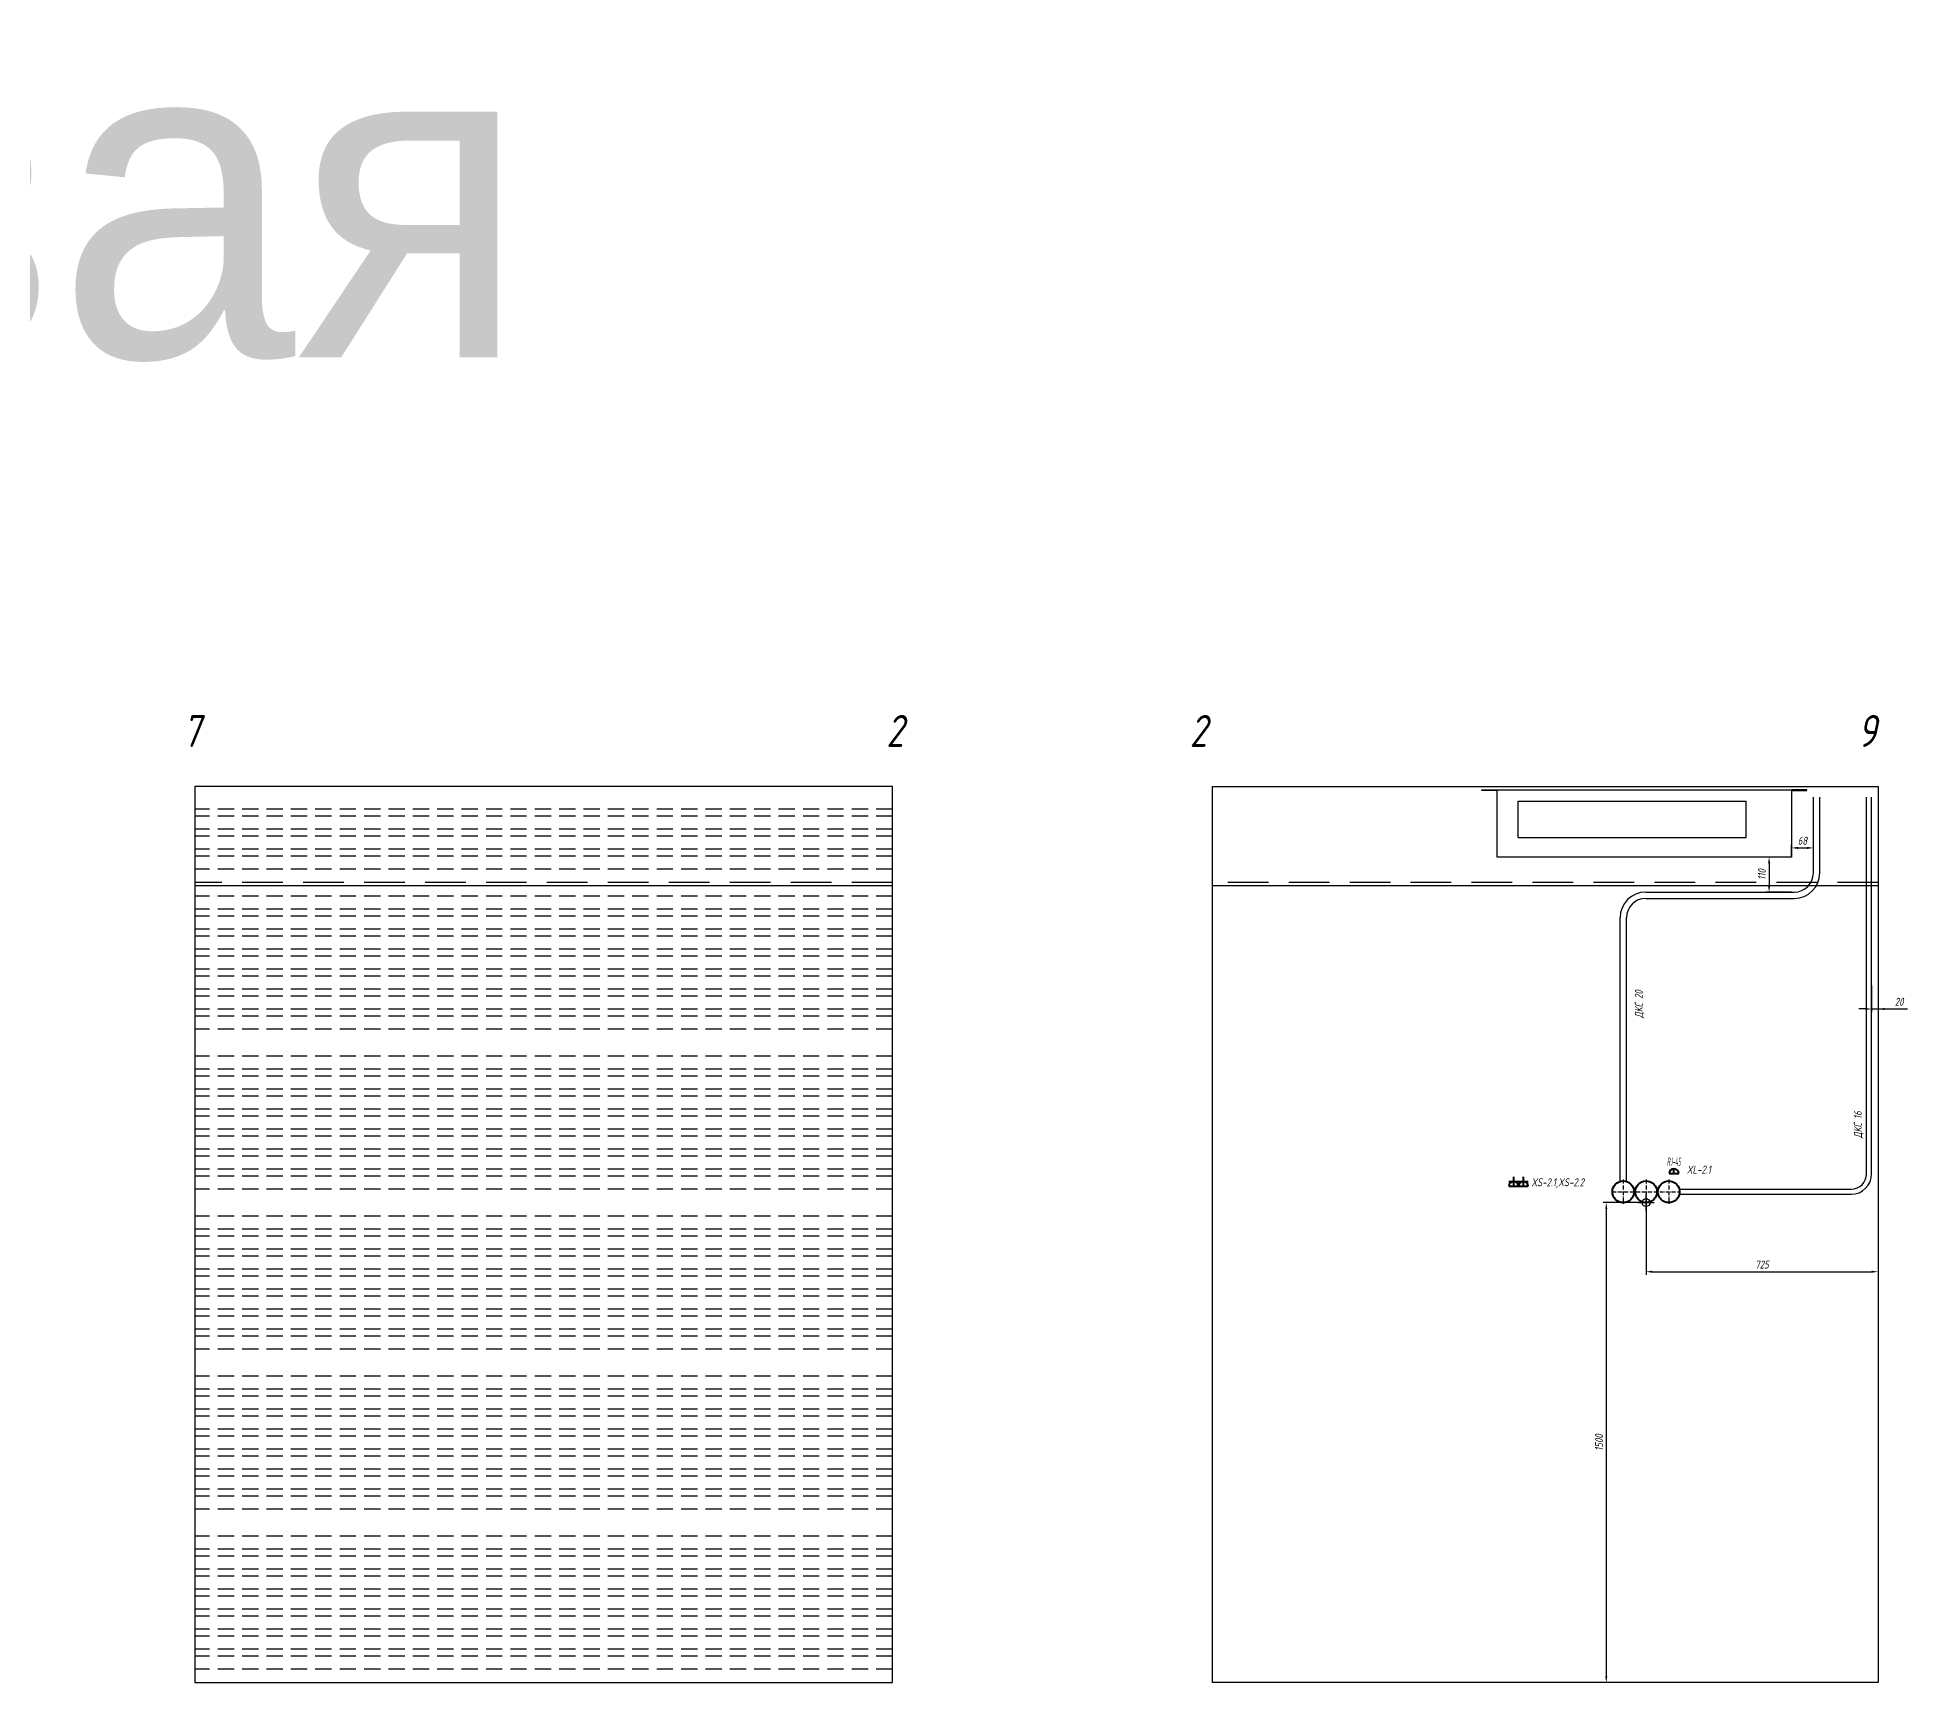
# Model space of a CAD drawing. Header units: millimetres. Extents: x -40374 to 56557, y -58468 to -14063.
# Drawn here: x -23511 to -17667, y -57291 to -52149 of the extents above; entities that cross this region are included whole.
import ezdxf
from ezdxf.enums import TextEntityAlignment as Align

# ---------------------------------------------------------------- set-up
doc = ezdxf.new("R2010")
doc.units = ezdxf.units.MM
doc.header["$PDMODE"] = 34
doc.header["$PDSIZE"] = 25
doc.linetypes.add('ACAD_ISO10W100', pattern=[18.5, 12, -3, 0.5, -3])
doc.linetypes.add('DASHED', pattern=[19.05, 12.7, -6.35])
for name, color, linetype in [('01 Черновое', 7, 'Continuous'), ('02 ОВиК', 7, 'Continuous'), ('02 ЭОМ и СС', 7, 'Continuous'), ('03 Потолок', 7, 'Continuous'), ('11 Привязка размеры', 7, 'Continuous')]:
    doc.layers.add(name, color=color, linetype=linetype)
doc.layers.add('100 noprint', color=1, linetype='Continuous', plot=False)
doc.styles.get("Standard").update_dxf_attribs({"font": 'Ubuntu-R.ttf'})
doc.styles.add('ГОСТ-ISOCPEUR', font='isocpeui.ttf', dxfattribs={"width": 0.8})
doc.dimstyles.new('ISO-25', dxfattribs={"dimtxt": 2.5, "dimasz": 2.5, "dimexe": 1.25, "dimexo": 0.625, "dimtad": 1, "dimtxsty": 'Standard', "dimcen": 2.5, "dimadec": 0, "dimazin": 0, "dimtfac": 1, "dimtmove": 0, "dimatfit": 3, "dimfxl": 1, "dimarcsym": 0})

# ---------------------------------------------------------------- blocks, each defined once
blk = doc.blocks.new('*D608')
at = {"layer": '11 Привязка размеры', "color": 0, "lineweight": -2}
for p, q in [((-17779.5, -55112.4), (-17779.5, -55195.7)), ((-17759.5, -55112.4), (-17759.5, -55195.7)), ((-17799.5, -55185.7), (-17819.5, -55185.7)), ((-17779.5, -55185.7), (-17667.1, -55185.7)), ((-17779.5, -55185.7), (-17759.5, -55185.7))]:
    blk.add_line(p, q, dxfattribs=at)
at = {"layer": '11 Привязка размеры', "color": 0}
for points in [[(-17799.5, -55189.1), (-17799.5, -55182.4), (-17779.5, -55185.7)], [(-17739.5, -55182.4), (-17739.5, -55189.1), (-17759.5, -55185.7)]]:
    blk.add_solid(points, dxfattribs=at)
at = {"layer": 'Defpoints', "color": 0}
for p in [(-17779.5, -55112.4), (-17759.5, -55112.4), (-17759.5, -55185.7)]:
    blk.add_point(p, dxfattribs=at)
at = {"layer": '11 Привязка размеры', "color": 0, "insert": (-17693.3, -55163.2), "char_height": 25, "attachment_point": 5, "style": 'ГОСТ-ISOCPEUR'}
blk.add_mtext('20', dxfattribs=at)
blk = doc.blocks.new('*D609')
at = {"layer": '11 Привязка размеры', "color": 0, "lineweight": -2}
for p, q in [((-18029.5, -54710.9), (-18110, -54710.9)), ((-18100, -54730.9), (-18100, -54800.4)), ((-18029.5, -54820.4), (-18110, -54820.4))]:
    blk.add_line(p, q, dxfattribs=at)
at = {"layer": '11 Привязка размеры', "color": 0}
for points in [[(-18096.6, -54730.9), (-18103.3, -54730.9), (-18100, -54710.9)], [(-18103.3, -54800.4), (-18096.6, -54800.4), (-18100, -54820.4)]]:
    blk.add_solid(points, dxfattribs=at)
at = {"layer": 'Defpoints', "color": 0}
for p in [(-18029.5, -54710.9), (-18100, -54820.4), (-18029.5, -54820.4)]:
    blk.add_point(p, dxfattribs=at)
at = {"layer": '11 Привязка размеры', "color": 0, "insert": (-18122.5, -54765.6), "char_height": 25, "attachment_point": 5, "rotation": 90, "style": 'ГОСТ-ISOCPEUR'}
blk.add_mtext('110', dxfattribs=at)
blk = doc.blocks.new('*D610')
at = {"layer": '11 Привязка размеры', "color": 0, "lineweight": -2}
for p, q in [((-18029.5, -54710.9), (-18029.5, -54672.4)), ((-18009.5, -54682.4), (-17981.5, -54682.4)), ((-17961.5, -54710.9), (-17961.5, -54672.4))]:
    blk.add_line(p, q, dxfattribs=at)
at = {"layer": '11 Привязка размеры', "color": 0}
for points in [[(-18009.5, -54679), (-18009.5, -54685.7), (-18029.5, -54682.4)], [(-17981.5, -54685.7), (-17981.5, -54679), (-17961.5, -54682.4)]]:
    blk.add_solid(points, dxfattribs=at)
at = {"layer": 'Defpoints', "color": 0}
for p in [(-17961.5, -54682.4), (-18029.5, -54710.9), (-17961.5, -54710.9)]:
    blk.add_point(p, dxfattribs=at)
at = {"layer": '11 Привязка размеры', "color": 0, "insert": (-17995.5, -54659.9), "char_height": 25, "attachment_point": 5, "style": 'ГОСТ-ISOCPEUR'}
blk.add_mtext('68', dxfattribs=at)
blk = doc.blocks.new('*D611')
at = {"layer": '11 Привязка размеры', "color": 0, "lineweight": -2}
for p, q in [((-18484.5, -55790.9), (-18484.5, -56016.8)), ((-17759.5, -55790.9), (-17759.5, -56016.8)), ((-18464.5, -56006.8), (-17779.5, -56006.8))]:
    blk.add_line(p, q, dxfattribs=at)
at = {"layer": '11 Привязка размеры', "color": 0}
for points in [[(-18464.5, -56003.5), (-18464.5, -56010.1), (-18484.5, -56006.8)], [(-17779.5, -56010.1), (-17779.5, -56003.5), (-17759.5, -56006.8)]]:
    blk.add_solid(points, dxfattribs=at)
at = {"layer": 'Defpoints', "color": 0}
for p in [(-18484.5, -55790.9), (-17759.5, -55790.9), (-17759.5, -56006.8)]:
    blk.add_point(p, dxfattribs=at)
at = {"layer": '11 Привязка размеры', "color": 0, "insert": (-18122, -55984.3), "char_height": 25, "attachment_point": 5, "style": 'ГОСТ-ISOCPEUR'}
blk.add_mtext('725', dxfattribs=at)
blk = doc.blocks.new('*D612')
at = {"layer": '11 Привязка размеры', "color": 0, "lineweight": -2}
for p, q in [((-18484.5, -55790.9), (-18618.7, -55790.9)), ((-18608.7, -55810.9), (-18608.7, -57270.9)), ((-18484.5, -57290.9), (-18618.7, -57290.9))]:
    blk.add_line(p, q, dxfattribs=at)
at = {"layer": '11 Привязка размеры', "color": 0}
for points in [[(-18605.4, -55810.9), (-18612, -55810.9), (-18608.7, -55790.9)], [(-18612, -57270.9), (-18605.4, -57270.9), (-18608.7, -57290.9)]]:
    blk.add_solid(points, dxfattribs=at)
at = {"layer": 'Defpoints', "color": 0}
for p in [(-18484.5, -55790.9), (-18608.7, -57290.9), (-18484.5, -57290.9)]:
    blk.add_point(p, dxfattribs=at)
at = {"layer": '11 Привязка размеры', "color": 0, "insert": (-18631.2, -56540.9), "char_height": 25, "attachment_point": 5, "rotation": 90, "style": 'ГОСТ-ISOCPEUR'}
blk.add_mtext('1500', dxfattribs=at)
blk = doc.blocks.new('розетка скрытая трехполюсная')
at = {"color": 0, "lineweight": -2}
for p, q in [((-1.5, 1.5), (1.5, 1.5)), ((-1.5, 0), (1.5, 0)), ((0, 0), (0, 3))]:
    blk.add_line(p, q, dxfattribs=at)
blk.add_arc((0, 0), 1.5, 0, 180, dxfattribs=at)
blk = doc.blocks.new('розетка RJ-45')
at = {"color": 0, "lineweight": -2}
for p, q in [((-1.5, 0), (1.5, 0)), ((0, 0), (0, 1.5))]:
    blk.add_line(p, q, dxfattribs=at)
blk.add_arc((0, 0), 1.5, 0, 180, dxfattribs=at)
at = {"color": 0, "lineweight": -2, "style": 'ГОСТ-ISOCPEUR', "width": 0.4}
blk.add_text('RJ-45', height=2.5, dxfattribs=at).set_placement((0, 2.5), align=Align.CENTER)

msp = doc.modelspace()

# ---------------------------------------------------------------- linework, layer by layer
at = {"layer": '01 Черновое'}
for points in [[(-20839.5, -57290.9), (-20839.5, -54490.9), (-23019.5, -54490.9), (-23019.5, -57290.9)], [(-19839.5, -57290.9), (-19839.5, -54490.9), (-17759.5, -54490.9), (-17759.5, -57290.9)]]:
    msp.add_lwpolyline(points, close=True, dxfattribs=at)
at = {"layer": '02 ОВиК', "color": 5, "lineweight": -2}
for p, q in [((-18997.5, -54502.9), (-18997.5, -54500.9)), ((-18997.5, -54500.9), (-18949.5, -54500.9)), ((-18997.5, -54502.9), (-18997.5, -54500.9)), ((-18997.5, -54500.9), (-18949.5, -54500.9)), ((-18949.5, -54502.9), (-18997.5, -54502.9)), ((-18949.5, -54502.9), (-18997.5, -54502.9)), ((-18949.5, -54710.9), (-18949.5, -54500.9)), ((-18949.5, -54500.9), (-18029.5, -54500.9)), ((-18949.5, -54500.9), (-18949.5, -54502.9)), ((-18949.5, -54710.9), (-18949.5, -54500.9)), ((-18949.5, -54500.9), (-18029.5, -54500.9)), ((-18949.5, -54500.9), (-18949.5, -54502.9)), ((-18029.5, -54500.9), (-18029.5, -54710.9)), ((-17981.5, -54500.9), (-18029.5, -54500.9)), ((-18029.5, -54500.9), (-18029.5, -54502.9)), ((-18029.5, -54500.9), (-18029.5, -54710.9)), ((-17981.5, -54500.9), (-18029.5, -54500.9)), ((-18029.5, -54500.9), (-18029.5, -54502.9)), ((-18029.5, -54502.9), (-17981.5, -54502.9)), ((-18029.5, -54502.9), (-17981.5, -54502.9)), ((-17981.5, -54502.9), (-17981.5, -54500.9)), ((-17981.5, -54502.9), (-17981.5, -54500.9)), ((-18884.5, -54649.9), (-18884.5, -54535.9)), ((-18884.5, -54535.9), (-18171.5, -54535.9)), ((-18884.5, -54649.9), (-18884.5, -54535.9)), ((-18884.5, -54535.9), (-18171.5, -54535.9)), ((-18171.5, -54649.9), (-18171.5, -54535.9)), ((-18171.5, -54649.9), (-18171.5, -54535.9)), ((-18884.5, -54649.9), (-18171.5, -54649.9)), ((-18884.5, -54649.9), (-18171.5, -54649.9)), ((-18029.5, -54710.9), (-18949.5, -54710.9)), ((-18029.5, -54710.9), (-18949.5, -54710.9))]:
    msp.add_line(p, q, dxfattribs=at)
at = {"layer": '02 ОВиК', "color": 5, "linetype": 'DASHED', "lineweight": -2, "ltscale": 0.1}
for p, q in [((-18967.5, -54502.9), (-18967.5, -54500.9)), ((-18967.5, -54502.9), (-18967.5, -54500.9)), ((-18011.5, -54502.9), (-18011.5, -54500.9)), ((-18011.5, -54502.9), (-18011.5, -54500.9))]:
    msp.add_line(p, q, dxfattribs=at)
at = {"layer": '02 ЭОМ и СС', "color": 1}
for p, q in [((-17961.5, -54760.4), (-17961.5, -54523.9)), ((-17961.5, -54760.4), (-17961.5, -54523.9)), ((-17941.5, -54760.4), (-17941.5, -54523.9)), ((-17941.5, -54760.4), (-17941.5, -54523.9)), ((-18485.5, -54820.4), (-18021.5, -54820.4)), ((-18485.5, -54820.4), (-18021.5, -54820.4)), ((-18485.5, -54840.4), (-18021.5, -54840.4)), ((-18485.5, -54840.4), (-18021.5, -54840.4)), ((-18565.5, -55724.4), (-18565.5, -54900.4)), ((-18565.5, -55724.4), (-18565.5, -54900.4)), ((-18545.5, -55724.4), (-18545.5, -54900.4)), ((-18545.5, -55724.4), (-18545.5, -54900.4))]:
    msp.add_line(p, q, dxfattribs=at)
at = {"layer": '02 ЭОМ и СС', "color": 6}
for p, q in [((-17795.5, -55700.9), (-17795.5, -54523.9)), ((-17795.5, -55700.9), (-17795.5, -54523.9)), ((-17779.5, -55700.9), (-17779.5, -54523.9)), ((-17779.5, -55700.9), (-17779.5, -54523.9)), ((-18380.4, -55748.9), (-17843.5, -55748.9)), ((-18380.4, -55748.9), (-17843.5, -55748.9)), ((-18380.4, -55764.9), (-17843.5, -55764.9)), ((-18380.4, -55764.9), (-17843.5, -55764.9))]:
    msp.add_line(p, q, dxfattribs=at)
at = {"layer": '02 ЭОМ и СС', "color": 1, "lineweight": 40}
for centre in [(-18555.5, -55756.9), (-18555.5, -55756.9), (-18484.5, -55756.9), (-18484.5, -55756.9)]:
    msp.add_circle(centre, 34, dxfattribs=at)
at = {"layer": '02 ЭОМ и СС', "color": 6, "lineweight": 40}
msp.add_circle((-18413.5, -55756.9), 34, dxfattribs=at)
msp.add_circle((-18413.5, -55756.9), 34, dxfattribs=at)
at = {"layer": '02 ЭОМ и СС', "color": 1}
for centre, radius, start, end in [((-18021.5, -54760.4), 60, 270, 0), ((-18021.5, -54760.4), 80, 270, 0), ((-18021.5, -54760.4), 60, 270, 0), ((-18021.5, -54760.4), 80, 270, 0), ((-18485.5, -54900.4), 80, 90, 180), ((-18485.5, -54900.4), 80, 90, 180), ((-18485.5, -54900.4), 60, 90, 180), ((-18485.5, -54900.4), 60, 90, 180)]:
    msp.add_arc(centre, radius, start, end, dxfattribs=at)
at = {"layer": '02 ЭОМ и СС', "color": 6}
for radius in [48, 64, 48, 64]:
    msp.add_arc((-17843.5, -55700.9), radius, 270, 0, dxfattribs=at)
at = {"layer": '03 Потолок', "color": 1, "linetype": 'DASHED', "ltscale": 10}
for p, q in [((-20839.5, -54790.9), (-23019.5, -54790.9)), ((-17759.5, -54790.9), (-19839.5, -54790.9))]:
    msp.add_line(p, q, dxfattribs=at)
at = {"layer": '03 Потолок', "color": 1, "lineweight": -2}
for p, q in [((-20839.5, -54800.4), (-23019.5, -54800.4)), ((-17759.5, -54800.4), (-19839.5, -54800.4))]:
    msp.add_line(p, q, dxfattribs=at)
at = {"layer": '100 noprint', "linetype": 'DASHED', "ltscale": 4}
for p, q in [((-20839.5, -54560.9), (-23019.5, -54560.9)), ((-20839.5, -54583.4), (-23019.5, -54583.4)), ((-20839.5, -54623.4), (-23019.5, -54623.4)), ((-20839.5, -54645.9), (-23019.5, -54645.9)), ((-20839.5, -54685.9), (-23019.5, -54685.9)), ((-20839.5, -54708.4), (-23019.5, -54708.4)), ((-20839.5, -54748.4), (-23019.5, -54748.4)), ((-20839.5, -54833.4), (-23019.5, -54833.4)), ((-20839.5, -54873.4), (-23019.5, -54873.4)), ((-20839.5, -54895.9), (-23019.5, -54895.9)), ((-20839.5, -54935.9), (-23019.5, -54935.9)), ((-20839.5, -54958.4), (-23019.5, -54958.4)), ((-20839.5, -54998.4), (-23019.5, -54998.4)), ((-20839.5, -55020.9), (-23019.5, -55020.9)), ((-20839.5, -55060.9), (-23019.5, -55060.9)), ((-20839.5, -55083.4), (-23019.5, -55083.4)), ((-20839.5, -55123.4), (-23019.5, -55123.4)), ((-20839.5, -55145.9), (-23019.5, -55145.9)), ((-20839.5, -55185.9), (-23019.5, -55185.9)), ((-20839.5, -55208.4), (-23019.5, -55208.4)), ((-20839.5, -55248.4), (-23019.5, -55248.4)), ((-20839.5, -55333.4), (-23019.5, -55333.4)), ((-20839.5, -55373.4), (-23019.5, -55373.4)), ((-20839.5, -55395.9), (-23019.5, -55395.9)), ((-20839.5, -55435.9), (-23019.5, -55435.9)), ((-20839.5, -55458.4), (-23019.5, -55458.4)), ((-20839.5, -55498.4), (-23019.5, -55498.4)), ((-20839.5, -55520.9), (-23019.5, -55520.9)), ((-20839.5, -55560.9), (-23019.5, -55560.9)), ((-20839.5, -55583.4), (-23019.5, -55583.4)), ((-20839.5, -55623.4), (-23019.5, -55623.4)), ((-20839.5, -55645.9), (-23019.5, -55645.9)), ((-20839.5, -55685.9), (-23019.5, -55685.9)), ((-20839.5, -55708.4), (-23019.5, -55708.4)), ((-20839.5, -55748.4), (-23019.5, -55748.4)), ((-20839.5, -55833.4), (-23019.5, -55833.4)), ((-20839.5, -55873.4), (-23019.5, -55873.4)), ((-20839.5, -55895.9), (-23019.5, -55895.9)), ((-20839.5, -55935.9), (-23019.5, -55935.9)), ((-20839.5, -55958.4), (-23019.5, -55958.4)), ((-20839.5, -55998.4), (-23019.5, -55998.4)), ((-20839.5, -56020.9), (-23019.5, -56020.9)), ((-20839.5, -56060.9), (-23019.5, -56060.9)), ((-20839.5, -56083.4), (-23019.5, -56083.4)), ((-20839.5, -56123.4), (-23019.5, -56123.4)), ((-20839.5, -56145.9), (-23019.5, -56145.9)), ((-20839.5, -56185.9), (-23019.5, -56185.9)), ((-20839.5, -56208.4), (-23019.5, -56208.4)), ((-20839.5, -56248.4), (-23019.5, -56248.4)), ((-20839.5, -56333.4), (-23019.5, -56333.4)), ((-20839.5, -56373.4), (-23019.5, -56373.4)), ((-20839.5, -56395.9), (-23019.5, -56395.9)), ((-20839.5, -56435.9), (-23019.5, -56435.9)), ((-20839.5, -56458.4), (-23019.5, -56458.4)), ((-20839.5, -56498.4), (-23019.5, -56498.4)), ((-20839.5, -56520.9), (-23019.5, -56520.9)), ((-20839.5, -56560.9), (-23019.5, -56560.9)), ((-20839.5, -56583.4), (-23019.5, -56583.4)), ((-20839.5, -56623.4), (-23019.5, -56623.4)), ((-20839.5, -56645.9), (-23019.5, -56645.9)), ((-20839.5, -56685.9), (-23019.5, -56685.9)), ((-20839.5, -56708.4), (-23019.5, -56708.4)), ((-20839.5, -56748.4), (-23019.5, -56748.4)), ((-20839.5, -56833.4), (-23019.5, -56833.4)), ((-20839.5, -56873.4), (-23019.5, -56873.4)), ((-20839.5, -56895.9), (-23019.5, -56895.9)), ((-20839.5, -56935.9), (-23019.5, -56935.9)), ((-20839.5, -56958.4), (-23019.5, -56958.4)), ((-20839.5, -56998.4), (-23019.5, -56998.4)), ((-20839.5, -57020.9), (-23019.5, -57020.9)), ((-20839.5, -57060.9), (-23019.5, -57060.9)), ((-20839.5, -57083.4), (-23019.5, -57083.4)), ((-20839.5, -57123.4), (-23019.5, -57123.4)), ((-20839.5, -57145.9), (-23019.5, -57145.9)), ((-20839.5, -57185.9), (-23019.5, -57185.9)), ((-20839.5, -57208.4), (-23019.5, -57208.4)), ((-20839.5, -57248.4), (-23019.5, -57248.4))]:
    msp.add_line(p, q, dxfattribs=at)
at = {"layer": '11 Привязка размеры', "linetype": 'ACAD_ISO10W100'}
for p, q in [((-18555.5, -55719), (-18555.5, -55794.8)), ((-18555.5, -55719), (-18555.5, -55794.8)), ((-18484.5, -55719), (-18484.5, -55794.8)), ((-18484.5, -55719), (-18484.5, -55794.8)), ((-18413.5, -55719), (-18413.5, -55794.8)), ((-18413.5, -55719), (-18413.5, -55794.8)), ((-18589.5, -55756.9), (-18379.5, -55756.9)), ((-18589.5, -55756.9), (-18379.5, -55756.9))]:
    msp.add_line(p, q, dxfattribs=at)
at = {"layer": '11 Привязка размеры', "lineweight": -2}
msp.add_point((-18484.5, -55790.9), dxfattribs=at)
msp.add_point((-18484.5, -55790.9), dxfattribs=at)

# ---------------------------------------------------------------- block references
at = {"layer": '02 ЭОМ и СС', "color": 6, "lineweight": 40, "xscale": 10, "yscale": 10, "zscale": 10}
msp.add_blockref('розетка RJ-45', (-18397.3, -55700.3), dxfattribs=at)
at = {"layer": '02 ЭОМ и СС', "color": 1, "lineweight": 40, "xscale": 10, "yscale": 10, "zscale": 10}
for p in [(-18897.9, -55739.9), (-18867.9, -55739.9)]:
    msp.add_blockref('розетка скрытая трехполюсная', p, dxfattribs=at)

# ---------------------------------------------------------------- texts
at = {"layer": '02 ЭОМ и СС', "linetype": 'Continuous', "style": 'ГОСТ-ISOCPEUR', "width": 0.8}
for s, p in [('XL-2.1', (-18357.3, -55700.3)), ('XS-2.1,XS-2.2', (-18842.9, -55739.9))]:
    msp.add_text(s, height=25, dxfattribs=at).set_placement(p)
at = {"layer": '02 ЭОМ и СС', "color": 1, "insert": (-18519.5, -55214), "char_height": 25, "width": 270.313, "attachment_point": 1, "rotation": 90, "style": 'ГОСТ-ISOCPEUR'}
msp.add_mtext('{ДКС 20}', dxfattribs=at)
at = {"layer": '02 ЭОМ и СС', "color": 6, "insert": (-17835.1, -55589.4), "char_height": 25, "width": 270.313, "attachment_point": 1, "rotation": 90, "style": 'ГОСТ-ISOCPEUR'}
msp.add_mtext('{ДКС 16}', dxfattribs=at)
at = {"layer": '100 noprint', "style": 'ГОСТ-ISOCPEUR', "width": 0.8}
for s, p in [('7', (-23029.1, -54316.8)), ('2', (-20831.4, -54316.8)), ('2', (-19883.4, -54316.8)), ('9', (-17793.5, -54316.8))]:
    msp.add_text(s, height=100, dxfattribs=at).set_placement(p, align=Align.MIDDLE)
at = {"layer": '100 noprint', "insert": (-27986.6, -52149.4), "char_height": 1000, "width": 2318.604, "attachment_point": 1}
msp.add_mtext('{Кладовая}', dxfattribs=at)

# ---------------------------------------------------------------- dimensions: what is measured, and where the dimension line sits
at = {"layer": '11 Привязка размеры'}
for base, p1, p2, picture, middle in [((-17961.5, -54682.4), (-18029.5, -54710.9), (-17961.5, -54710.9), '*D610', (-17995.5, -54659.9)), ((-17759.5, -55185.7), (-17779.5, -55112.4), (-17759.5, -55112.4), '*D608', (-17693.3, -55163.2)), ((-17759.5, -56006.8), (-18484.5, -55790.9), (-17759.5, -55790.9), '*D611', (-18122, -55984.3))]:
    dim = msp.add_linear_dim(base=base, p1=p1, p2=p2, dimstyle='ISO-25', override={"dimtxt": 25, "dimasz": 20, "dimexe": 10, "dimexo": 0, "dimgap": 10, "dimdec": 0, "dimtxsty": 'ГОСТ-ISOCPEUR'}, dxfattribs=at)
    dim.commit()
    dim.dimension.update_dxf_attribs({"geometry": picture, "text_midpoint": middle})
for base, p1, p2, picture, middle in [((-18099.983228, -54820.3828811), (-18029.4820443, -54710.8828811), (-18029.4820443, -54820.3828811), '*D609', (-18122.483228, -54765.6328811)), ((-18608.7, -57290.9), (-18484.5, -55790.9), (-18484.5, -57290.9), '*D612', (-18631.2, -56540.9))]:
    dim = msp.add_linear_dim(base=base, p1=p1, p2=p2, angle=90, dimstyle='ISO-25', override={"dimtxt": 25, "dimasz": 20, "dimexe": 10, "dimexo": 0, "dimgap": 10, "dimdec": 0, "dimtxsty": 'ГОСТ-ISOCPEUR'}, dxfattribs=at)
    dim.commit()
    dim.dimension.update_dxf_attribs({"geometry": picture, "text_midpoint": middle})

doc.saveas('drawing.dxf')
